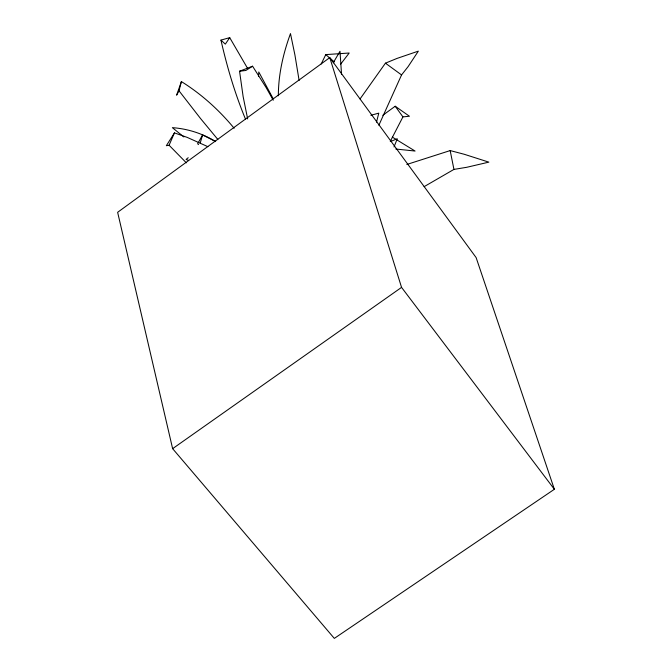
<?xml version="1.0" encoding="UTF-8"?>
<svg xmlns="http://www.w3.org/2000/svg" width="672" height="672" viewBox="0 0 672 672"><rect width="100%" height="100%" fill="white"/><g stroke="black" fill="none" stroke-linecap="round" stroke-linejoin="round"><path stroke-width="1.01" d="M278.351 95.794C278.342 74.55 283.214 53.474 290.48 33.6L294.924 54.986L299.116 80.455M258.493 76.163L258.787 71.996L272.916 98.238M181.398 81.589L176.61 95.18L179.004 90.804L181.398 81.589C201.44 94.063 219.122 110.082 234.15 128.26M200.239 142.976L202.591 134.946L215.258 141.313M376.513 122.161L378.781 113.148L370.852 115.29M394.027 146.958L397.261 138.751L391.129 141.28M174.451 132.896L166.337 145.715L169.084 145.236L174.451 132.896L187.236 137.407L207.9 146.681M378.874 125.227L401.554 74.936L408.122 66.612L418.345 51.131L396.967 58.439L385.434 63.168L360.049 98.952M321.191 64L325.777 54.608L349.18 53.021L340.654 64.151M390.281 141.38L402.931 116.894L409.441 116.248L395.203 106.235L382.813 115.29M333.228 62.807L339.982 51.282L341.561 74.542M202.591 134.946L197.627 143.8L198.584 144.572M229.723 37.649L225.322 44.125L220.945 40.102L229.723 37.649L247.498 68.225M188.227 157.718L186.085 159.44L188.555 160.406M329.776 57.607L117.634 212.31L172.628 448.661L334.32 638.4L554.366 489.283L476.12 257.586L329.776 57.607L401.554 287.381L554.366 489.283M172.628 448.661L401.554 287.381M273.252 100.229L266.188 87.671L252.58 66.217L245.826 70.468L239.551 71.224L243.121 96.516L247.649 118.927M424.124 186.656L453.944 169.403L466.78 167.286L488.838 162.137L464.209 154.266L450.173 150.578L406.82 164.472M239.551 71.224L252.58 66.217M395.8 149.024L415.069 151.049L392.364 137.122M215.67 141.624C202.667 133.501 187.639 128.747 172.343 127.646L183.876 136.954M385.434 63.168L401.554 74.936M325.777 54.608L334.295 61.925M169.084 145.236L186.362 162.851M217.862 139.482L200.516 118.499L179.004 90.804M395.203 106.235L402.931 116.894M245.456 119.053C234.914 93.517 227.069 67.007 220.945 40.102M450.173 150.578L453.944 169.403"/></g></svg>
